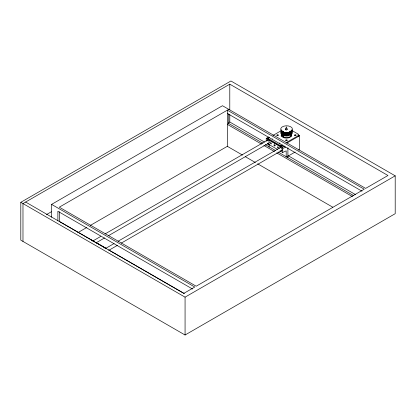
<?xml version="1.0" encoding="UTF-8"?>
<svg xmlns="http://www.w3.org/2000/svg" width="416" height="416" viewBox="0 0 416 416"><rect width="100%" height="100%" fill="white"/><g stroke="black" fill="none" stroke-linecap="round" stroke-linejoin="round"><path stroke-width="0.62" d="M281.403 131.477L281.434 132.907L281.304 130.031M286.125 127.145C287.825 126.09 284.383 129.22 286.14 130.25M287.669 132.512C289.879 137.337 281.367 134.701 281.835 133.021M291.533 130.738L289.546 132.21L286.562 132.746L283.582 132.21L281.726 130.822L281.819 133.26M288.111 132.501L288.194 135.054L287.654 135.138L290.867 133.936L290.872 131.44M291.049 130.816L291.242 133.588L291.824 131.815M283.738 132.111L283.686 134.722M283.66 134.701L283.171 134.503M291.725 130.369L291.559 130.697M283.14 131.841L283.041 134.42M282.251 131.102L282.043 133.749M291.013 131.144L291.169 133.64L290.867 133.936M285.444 132.506C284.024 136.027 287.295 135.814 285.756 132.491M284.518 134.976L285.121 135.096L285.1 132.486M20.8 202.316L230.932 80.995L395.2 175.833L395.2 213.684L185.068 335.005L20.8 240.167L20.8 202.316L185.068 297.154L395.2 175.833M51.605 217.214L51.605 204.386L222.487 105.726L365.654 188.386L387.972 175.5L229.788 84.172L22.979 203.575L22.979 241.426M46.488 214.578L51.35 211.77M228.764 109.351L59.306 207.184L196.196 286.218L364.229 189.207L227.334 110.172L227.334 146.328L90.215 225.493M228.665 122.673L229.788 122.023L264.566 142.1M262.985 143.296L228.764 123.536L227.334 124.363L261.56 144.123M77.854 232.632L86.845 227.438M266.23 141.014L266.23 138.481L268.778 137.01M282.942 145.345L280.753 146.604L267.914 139.194L267.914 138.372L269.558 137.426M272.834 135.528L281.58 130.484M104.832 248.113L104.832 247.619L91.218 239.933M92.784 241.02L100.703 236.449M105.149 233.88L267.618 140.078M96.08 242.84L104.562 237.942M108.446 235.7L269.23 142.875M283.426 135.294L283.031 135.32L283.265 136.162L284.014 135.725M267.914 138.372L280.753 145.782L282.396 144.836M286.218 142.626L298.241 135.689M104.832 247.619L105.3 248.066M286.764 143.135L299.588 135.736L299.588 149.469L298.48 150.103M105.622 248.43L114.104 243.537M117.988 241.29L280.457 147.493M281.07 146.047L282.745 147.02L284.43 146.047M285.735 146.988L283.566 148.236L282.755 148.018L266.235 138.476M108.924 250.25L117.4 245.357M121.285 243.116L282.069 150.285M287.414 156.494L295.162 152.022M291.278 133.52L291.049 133.286L291.533 133.208M289.167 132.08L289.068 134.696L289.645 134.644M283.811 132.298C285.007 131.555 285.09 135.309 283.811 134.768M281.445 132.881C282.204 132.538 280.275 131.009 281.367 129.808M291.169 133.64L290.706 133.661L290.872 133.91M289.754 131.83C290.904 131.518 290.878 134.794 289.801 134.285M288.475 132.293L288.969 132.408M283.171 132.033L283.494 131.94M291.392 132.813L291.746 132.772L291.762 130.187M282.604 134.186L283.104 134.155M279.999 150.868L282.755 152.459L286.187 150.816L286.187 157.134M287.113 132.496L286.874 135.195L287.472 135.169M282.126 131.352L282.667 131.425L282.667 133.931L282.126 133.822M288.397 132.475L288.382 135.028L288.969 134.878M287.165 132.496L287.472 132.699M286.686 135.21C285.475 135.309 285.542 131.732 286.686 132.74M290.586 131.508C291.538 133.879 289.333 135.944 290.254 131.685M291.777 132.683C290.935 132.356 293.067 130.978 291.834 129.735M289.557 132.158L289.598 134.644M291.392 130.567L291.392 133.037M291.829 130.432L298.241 134.134L298.241 136.51M297.913 134.768L299.588 135.736M227.334 113.448L361.982 191.183M267.093 137.982L268.211 138.627M267.883 143.874L277.794 149.594M267.374 143.723L269.615 145.018M288.127 155.704L355.436 194.563M265.231 144.591L275.33 150.426M278.132 152.043L353.87 195.77M263.801 145.418L274.461 151.57M276.708 152.864L352.446 196.591M227.334 146.328L242.486 155.074M245.289 156.692L255.388 162.521M257.634 163.821L332.81 207.22M51.605 204.386L194.771 287.04L183.804 293.374L25.62 202.046M192.53 289.021L57.881 211.281L57.881 220.912M93.532 241.129L59.306 221.374L59.306 211.744M96.335 242.752L106.434 248.581M108.68 249.876L184.418 293.602M283.265 136.162L283.878 136.209L283.613 135.387M282.256 131.04C281.195 130.4 281.143 133.645 282.256 133.51M275.184 145.527L274.836 144.888M286.624 132.704L286.645 135.2M289.77 132.07L289.786 134.566M291.502 130.754L291.502 133.224M288.922 132.408L288.922 134.878M287.903 147.633L287.903 157.752M287.43 132.688L287.43 135.158M284.56 132.501L284.56 134.971M283.858 132.298L283.858 134.768M283.213 132.038L283.213 134.508M282.745 147.02L282.755 152.459M282.646 131.721L282.646 134.191M282.162 131.362L282.162 133.832M281.502 130.541L281.502 133.011M280.753 145.782L280.753 146.604M269.069 144.092L269.069 147.248M229.788 84.172L229.788 109.834M229.788 114.322L229.788 122.023M228.764 113.906L228.764 123.536M185.068 297.154L185.068 335.005M91.993 240.204L91.962 240.718M291.777 131.061A5.897 3.406 0 0 1 286.452 136.058A5.897 3.406 0 0 1 281.455 130.952M290.898 134.581A4.441 2.564 0 0 1 286.562 137.686A4.441 2.564 0 0 1 282.225 134.581M291.424 134.092A5.247 3.026 0 0 1 286.546 138.102A5.247 3.026 0 0 1 281.45 134.186M266.9 140.998A1.654 0.957 60 0 1 268.07 140.322A1.654 0.957 60 0 1 269.24 142.35A1.654 0.957 60 0 1 268.07 143.026M279.739 148.413A1.654 0.957 60 0 1 280.909 147.737A1.654 0.957 60 0 1 282.079 149.765A1.654 0.957 60 0 1 280.909 150.441M294.746 135.632A0.728 0.421 0 0 1 295.984 135.746M285.802 140.826A0.728 0.421 0 0 1 286.463 140.587A0.728 0.421 0 0 1 287.118 140.826M276.9 135.834A0.728 0.421 0 0 1 277.373 135.507A0.728 0.421 0 0 1 278.096 135.585M291.174 134.566A5.247 3.026 0 0 1 291.678 136.23M281.268 136.323A5.247 3.026 0 0 1 281.679 134.654M280.155 143.312A0.728 0.421 0 0 1 279.926 143.312M279.344 143.016A0.728 0.421 0 0 1 279.318 142.886M272.272 138.986A0.728 0.421 0 0 1 272.189 138.731M283.426 132.075A5.897 3.406 0 0 0 292.458 129.319A5.897 3.406 0 0 0 283.806 126.183A5.897 3.406 0 0 0 283.426 132.075M285.927 129.646A1.014 0.588 0 0 0 287.565 129.288A1.014 0.588 0 0 0 286.198 128.648A1.014 0.588 0 0 0 285.927 129.646M270.442 142.974A0.686 0.395 60 0 0 271.112 143.946A0.686 0.395 60 0 0 271.222 143.047A0.686 0.395 60 0 0 270.442 142.974M274.024 145.044A0.666 0.385 60 0 0 274.669 145.99A0.666 0.385 60 0 0 274.778 145.116A0.666 0.385 60 0 0 274.024 145.044M277.576 147.092A0.686 0.395 60 0 0 278.242 148.065A0.686 0.395 60 0 0 278.351 147.165A0.686 0.395 60 0 0 277.576 147.092M294.944 135.439A0.728 0.421 0 0 0 296.036 135.075A0.728 0.421 0 0 0 294.944 134.711A0.728 0.421 0 0 0 294.944 135.439M286.062 140.53A0.728 0.421 0 0 0 287.186 140.208A0.728 0.421 0 0 0 286.14 139.807A0.728 0.421 0 0 0 286.062 140.53M277.233 135.434A0.728 0.421 0 0 0 278.346 135.091A0.728 0.421 0 0 0 277.274 134.706A0.728 0.421 0 0 0 277.233 135.434"/></g></svg>
